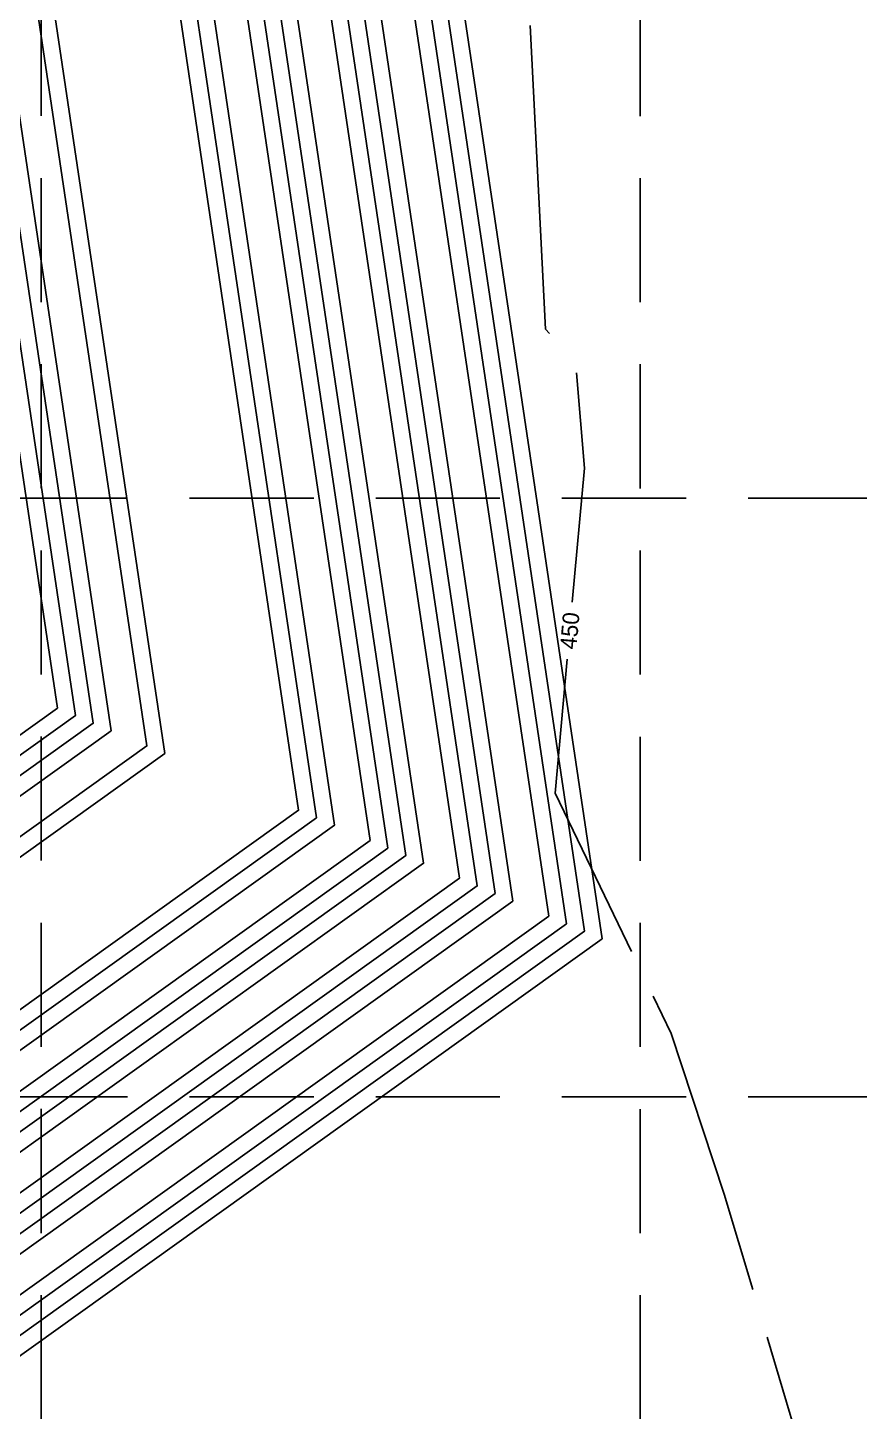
# Model space of a CAD drawing. Header units: inches. Extents: x 2439273 to 2445077, y 7048639 to 7057917.
# Drawn here: x 2442895.6 to 2443096.6, y 7053781 to 7054115.5 of the extents above; entities that cross this region are included whole.
import ezdxf
from ezdxf.enums import TextEntityAlignment as Align

# ---------------------------------------------------------------- set-up
doc = ezdxf.new("R2010")
doc.units = ezdxf.units.IN
doc.header["$LTSCALE"] = 300
doc.header["$MEASUREMENT"] = 0
for name, pattern in [('DASHED', [0.29, 0.25, -0.04]), ('DASHEDX2', [0.165, 0.125, -0.04]), ('HIDDEN', [0.375, 0.25, -0.125])]:
    doc.linetypes.add(name, pattern=pattern)
for name, color, linetype in [('EC', 43, 'DASHEDX2'), ('GRID', 254, 'HIDDEN'), ('PC', 43, 'DASHEDX2')]:
    doc.layers.add(name, color=color, linetype=linetype)
doc.styles.add('TMODELF', font='tmodelf')

msp = doc.modelspace()

# ---------------------------------------------------------------- linework, layer by layer
at = {"layer": 'EC', "color": 43, "linetype": 'DASHED', "flags": 128}
for points in [[(2443007.95, 7054456.14), (2443002.69, 7054419.91), (2443032.74, 7054309.19), (2443035.75, 7054305.36), (2443035.89, 7054294.04), (2443019.84, 7054160.99), (2443015.14, 7054154.07), (2443020.76, 7054042.59), (2443027.98, 7054035.18), (2443030.2, 7054009.01), (2443027.26, 7053976.63)], [(2443026.01, 7053962.82), (2443023.08, 7053930.45), (2443051.16, 7053872.39), (2443064, 7053833.57), (2443086.27, 7053758.91), (2443083.64, 7053755.95), (2443075.21, 7053734.53), (2443065.45, 7053706.85)]]:
    msp.add_lwpolyline(points, dxfattribs=at)
at = {"layer": 'GRID', "linetype": 'HIDDEN', "ltscale": 0.4}
for p, q in [((2442898.88, 7049369.15), (2442898.88, 7057765.42)), ((2443043.63, 7049369.12), (2443043.63, 7057765.42)), ((2439424.76, 7054001.8), (2444925.44, 7054001.8)), ((2439424.76, 7053857.05), (2444925.44, 7053857.05))]:
    msp.add_line(p, q, dxfattribs=at)
at = {"layer": 'PC', "color": 24, "linetype": 'Continuous', "flags": 128}
for points in [[(2442597.14, 7053695.24), (2442671.79, 7053748.69), (2442656.66, 7053774.76), (2442902.84, 7053951.03), (2442788.33, 7054719.25)], [(2442599.47, 7053691.99), (2442690.9, 7053757.46), (2442675.77, 7053783.53), (2442907.15, 7053949.2), (2442796.59, 7054690.97)], [(2442601.8, 7053688.74), (2442710.01, 7053766.22), (2442694.88, 7053792.29), (2442911.47, 7053947.38), (2442804.85, 7054662.69)], [(2442813.11, 7054634.41), (2442915.79, 7053945.55), (2442714, 7053801.06), (2442729.12, 7053774.99), (2442604.13, 7053685.49)], [(2442611.11, 7053675.73), (2442961.11, 7053926.35), (2442863.77, 7054579.39), (2442834.1, 7054574.97), (2442928.74, 7053940.06), (2442771.33, 7053827.35), (2442786.45, 7053801.28)], [(2442829.63, 7054577.85), (2442924.42, 7053941.89), (2442752.22, 7053818.59), (2442767.34, 7053792.52), (2442608.78, 7053678.98)], [(2442613.44, 7053672.48), (2442965.43, 7053924.52), (2442870.67, 7054560.25)], [(2442877.57, 7054541.11), (2442969.75, 7053922.69), (2442615.77, 7053669.23)], [(2442620.43, 7053662.72), (2442978.38, 7053919.03), (2442891.36, 7054502.83)], [(2442898.26, 7054483.69), (2442982.7, 7053917.2), (2442622.76, 7053659.47)], [(2442625.09, 7053656.22), (2442987.01, 7053915.37), (2442905.16, 7054464.55)], [(2442627.41, 7053652.97), (2442991.33, 7053913.54), (2442912.05, 7054445.45)], [(2442632.07, 7053646.46), (2442999.96, 7053909.89), (2442923.9, 7054420.17)], [(2442634.4, 7053643.21), (2443004.28, 7053908.06), (2442929.27, 7054411.29)], [(2442636.73, 7053639.96), (2443008.6, 7053906.23), (2442934.47, 7054403.57)], [(2442639.06, 7053636.7), (2443012.91, 7053904.4), (2442939.54, 7054396.68)], [(2442643.72, 7053630.2), (2443021.55, 7053900.74), (2442949.43, 7054384.6)], [(2442646.04, 7053626.95), (2443025.86, 7053898.91), (2442954.28, 7054379.2)], [(2442648.37, 7053623.7), (2443030.18, 7053897.09), (2442959.08, 7054374.13)], [(2442963.83, 7054369.34), (2443034.5, 7053895.26), (2442650.7, 7053620.44)]]:
    msp.add_lwpolyline(points, dxfattribs=at)

# ---------------------------------------------------------------- texts
at = {"layer": 'EC', "color": 43, "linetype": 'Continuous', "style": 'TMODELF'}
msp.add_text('450', height=4, rotation=84.818, dxfattribs=at).set_placement((2443026.64, 7053969.73), align=Align.MIDDLE_CENTER)

doc.saveas('drawing.dxf')
